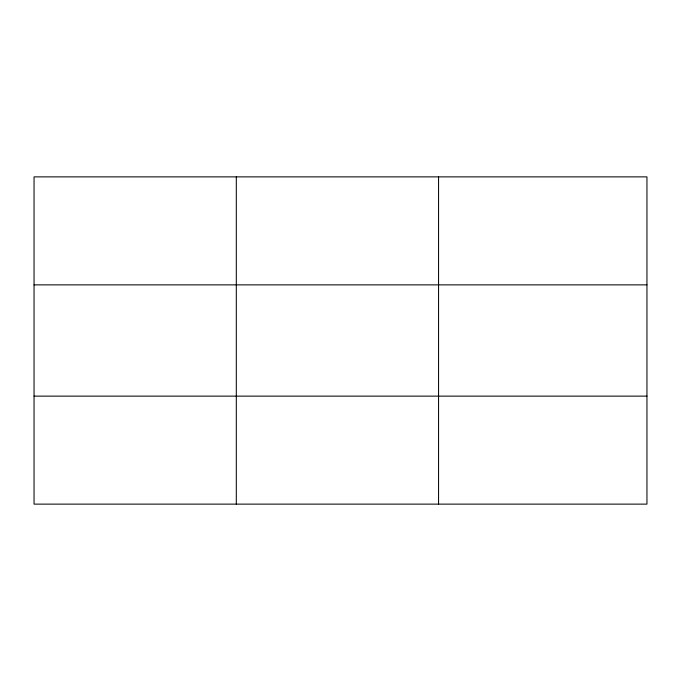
<?xml version="1.0" encoding="UTF-8"?>
<svg xmlns="http://www.w3.org/2000/svg" width="681" height="681" viewBox="0 0 681 681"><rect width="100%" height="100%" fill="white"/><g stroke="black" fill="none" stroke-linecap="round" stroke-linejoin="round"><path stroke-width="1.02" d="M236.307 176.873L236.307 504.127M438.564 176.873L438.564 504.127M646.95 284.871L646.95 176.873L34.05 176.873L34.05 504.127L646.95 504.127L646.95 284.871L34.05 284.871M34.05 396.129L646.95 396.129"/></g></svg>
